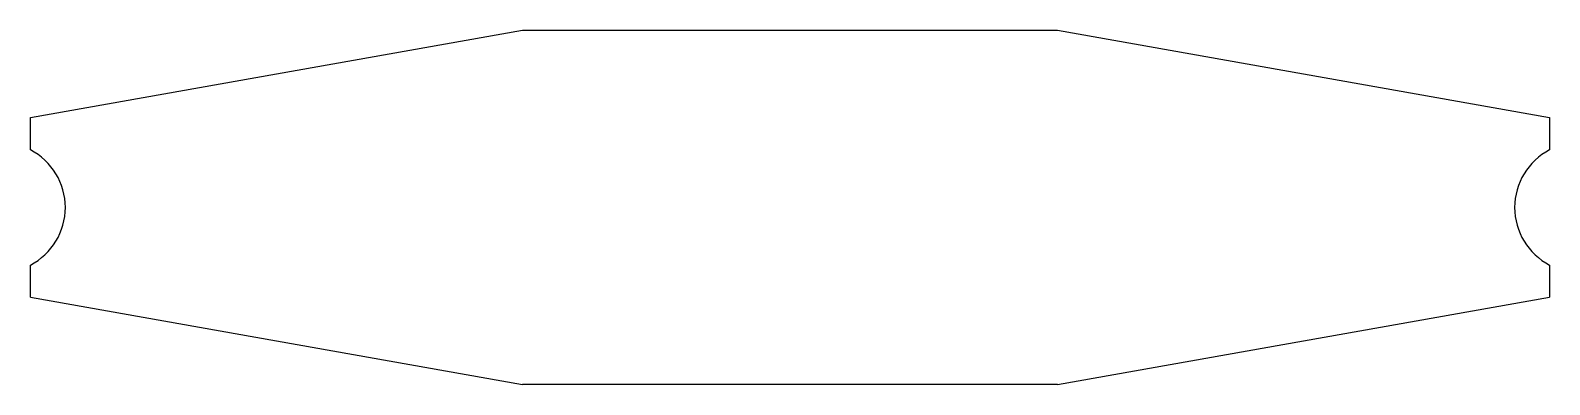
# Model space of a CAD drawing. Header units: millimetres. Extents: x 2028 to 2332, y 1804 to 1875.
import ezdxf

# ---------------------------------------------------------------- set-up
doc = ezdxf.new("R2010")
doc.units = ezdxf.units.MM

msp = doc.modelspace()

# ---------------------------------------------------------------- linework, layer by layer
for p, q in [((2027.69, 1857.52), (2126.19, 1875.02)), ((2126.19, 1875.02), (2233.19, 1875.02)), ((2233.19, 1875.02), (2331.69, 1857.52)), ((2027.69, 1851.05), (2027.69, 1857.52)), ((2331.69, 1857.52), (2331.69, 1851.05)), ((2027.69, 1821.52), (2027.69, 1827.98)), ((2331.69, 1827.98), (2331.69, 1821.52)), ((2027.69, 1821.52), (2126.19, 1804.02)), ((2233.19, 1804.02), (2331.69, 1821.52)), ((2233.19, 1804.02), (2126.19, 1804.02))]:
    msp.add_line(p, q)
for centre, start, end in [((2021.69, 1839.52), 297.4864, 62.5136), ((2337.69, 1839.52), 117.4864, 242.5136)]:
    msp.add_arc(centre, 13, start, end)

doc.saveas('drawing.dxf')
